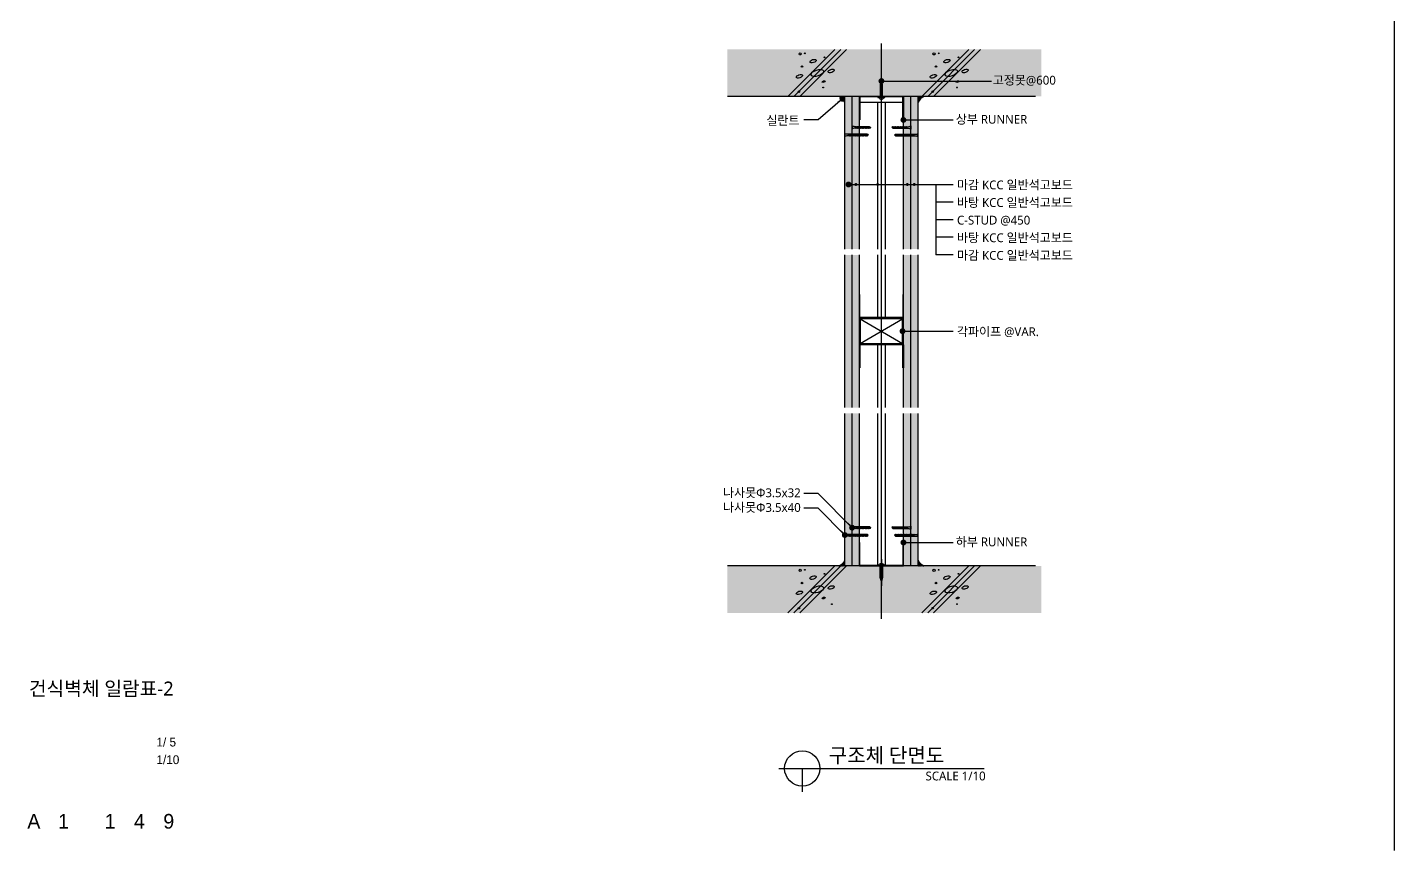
# Model space of a CAD drawing. Header units: millimetres. Extents: x 100 to 12387, y 55 to 2825.
# Drawn here: x 7919 to 10250, y 55 to 1458 of the extents above; entities that cross this region are included whole.
import ezdxf
from ezdxf.enums import TextEntityAlignment as Align

# ---------------------------------------------------------------- set-up
doc = ezdxf.new("R2010")
doc.units = ezdxf.units.MM
doc.header["$LTSCALE"] = 1000
doc.linetypes.add('CCEN', pattern=[35, 30, -2, 1, -2])
doc.linetypes.add('HID', pattern=[2.3, 1.5, -0.8])
for name, color, linetype in [('CEN', 1, 'CCEN'), ('HATCH', 8, 'Continuous'), ('SEALANT', 8, 'Continuous'), ('TEXT', 7, 'Continuous'), ('TEXT-TITLE', 6, 'Continuous'), ('TEXT-기입', 6, 'Continuous'), ('각파이프', 6, 'Continuous'), ('경량철골', 2, 'Continuous'), ('경량철골1', 8, 'Continuous'), ('고정못', 8, 'Continuous'), ('나사못32', 8, 'Continuous'), ('나사못40', 8, 'Continuous'), ('석고보드', 4, 'Continuous'), ('슬라브', 7, 'Continuous'), ('지시선', 1, 'Continuous')]:
    doc.layers.add(name, color=color, linetype=linetype)
doc.styles.add('CGS', font='cgse', dxfattribs={"bigfont": 'cgs'})
doc.styles.add('맑은고딕', font='malgun_0.ttf')
doc.dimstyles.new('kcc', dxfattribs={"dimscale": 5, "dimtxt": 2, "dimasz": 2, "dimexe": 1.5, "dimexo": 2, "dimgap": 0.5, "dimtad": 1, "dimdec": 1, "dimrnd": 1.38778e-17, "dimzin": 12, "dimdsep": 46, "dimtxsty": '맑은고딕', "dimblk": 'DOT', "dimcen": 1, "dimdle": 1, "dimclrd": 1, "dimclre": 1, "dimclrt": 7, "dimazin": 0, "dimtfac": 3, "dimtdec": 1, "dimtix": 1, "dimtmove": 2, "dimatfit": 2, "dimldrblk": 'DOT', "dimfxl": 1, "dimtolj": 1, "dimtzin": 1, "dimlwd": -1, "dimlwe": -1, "dimarcsym": 0})

# ---------------------------------------------------------------- blocks, each defined once
blk = doc.blocks.new('HILTI고정못')
at = {"layer": '고정못'}
blk.add_line((0, 10.6), (0, -34.6), dxfattribs=at)
blk.add_lwpolyline([(-6, 0), (6, 0), (6, 1), (-6, 1)], close=True, dxfattribs=at)
at = {"layer": '고정못', "linetype": 'HID'}
blk.add_lwpolyline([(-2, 0), (-2, -20.6), (0, -27), (2, -20.6), (2, 0)], dxfattribs=at)
at = {"layer": '고정못'}
blk.add_arc((0, -0.2), 4.08, 17.2018, 162.7982, dxfattribs=at)
blk = doc.blocks.new('_Dot')
at = {"color": 0, "linetype": 'ByBlock', "lineweight": -2}
blk.add_line((-0.5, 0), (-1, 0), dxfattribs=at)
at = {"color": 0, "linetype": 'ByBlock', "const_width": 0.5}
blk.add_lwpolyline([(-0.25, 0, 1), (0.25, 0, 1)], format="xyb", close=True, dxfattribs=at)
blk = doc.blocks.new('kcc나사못40')
at = {"layer": '나사못40'}
for p, q in [((1.5, 38.5), (1, 38.2)), ((1, 38.2), (1.5, 37.9)), ((1.5, 37.2), (1, 36.9)), ((1, 36.9), (1.5, 36.6)), ((1.5, 35.9), (1, 35.6)), ((1, 35.6), (1.5, 35.3)), ((1.5, 34.6), (1, 34.3)), ((1, 34.3), (1.5, 34)), ((1.5, 33.3), (1, 33)), ((1, 33), (1.5, 32.7)), ((1.5, 32), (1, 31.7)), ((1, 31.7), (1.5, 31.4)), ((1.5, 30.7), (1, 30.4)), ((1, 30.4), (1.5, 30.1)), ((1.5, 29.4), (1, 29.1)), ((1, 29.1), (1.5, 28.8)), ((1.5, 28.1), (1, 27.8)), ((1, 27.8), (1.5, 27.5)), ((1.5, 26.8), (1, 26.5)), ((1, 26.5), (1.5, 26.2)), ((1.5, 25.5), (1, 25.2)), ((1, 25.2), (1.5, 24.9)), ((1.5, 24.2), (1, 23.9)), ((1, 23.9), (1.5, 23.6)), ((1.5, 38.5), (2.8, 40)), ((1.5, 38.5), (4, 37.9)), ((1.5, 37.9), (4, 37.3)), ((1.5, 37.9), (1.5, 37.2)), ((1.5, 37.9), (4, 37.9)), ((1.5, 37.2), (4, 36.6)), ((1.5, 36.6), (4, 36)), ((1.5, 36.6), (1.5, 35.9)), ((1.5, 36.6), (4, 36.6)), ((1.5, 35.9), (4, 35.3)), ((1.5, 35.3), (4, 34.7)), ((1.5, 35.3), (1.5, 34.6)), ((1.5, 35.3), (4, 35.3)), ((1.5, 34.6), (4, 34)), ((1.5, 34), (1.5, 33.3)), ((1.5, 34), (4, 33.4)), ((1.5, 34), (4, 34)), ((1.5, 33.3), (4, 32.7)), ((1.5, 32.7), (4, 32.1)), ((1.5, 32.7), (1.5, 32)), ((1.5, 32.7), (4, 32.7)), ((1.5, 32), (4, 31.4)), ((1.5, 31.4), (1.5, 30.7)), ((1.5, 31.4), (4, 30.8)), ((1.5, 31.4), (4, 31.4)), ((1.5, 30.7), (4, 30.1)), ((1.5, 30.1), (4, 29.5)), ((1.5, 30.1), (1.5, 29.4)), ((1.5, 30.1), (4, 30.1)), ((1.5, 29.4), (4, 28.8)), ((1.5, 28.8), (1.5, 28.1)), ((1.5, 28.8), (4, 28.2)), ((1.5, 28.8), (4, 28.8)), ((1.5, 28.1), (4, 27.5)), ((1.5, 27.5), (4, 26.9)), ((1.5, 27.5), (1.5, 26.8)), ((1.5, 27.5), (4, 27.5)), ((1.5, 26.8), (4, 26.2)), ((1.5, 26.2), (1.5, 25.5)), ((1.5, 26.2), (4, 25.6)), ((1.5, 26.2), (4, 26.2)), ((1.5, 25.5), (4, 24.9)), ((1.5, 24.9), (4, 24.3)), ((1.5, 24.9), (1.5, 24.2)), ((1.5, 24.9), (4, 24.9)), ((1.5, 24.2), (4, 23.6)), ((1.5, 23.6), (1.5, 22.9)), ((1.5, 23.6), (4, 23)), ((1.5, 23.6), (4, 23.6)), ((4, 38.6), (2.8, 40)), ((4, 38.6), (4, 37.9)), ((4, 37.9), (4.5, 37.6)), ((4.5, 37.6), (4, 37.3)), ((4, 37.3), (4, 36.6)), ((4, 36.6), (4.5, 36.3)), ((4.5, 36.3), (4, 36)), ((4, 36), (4, 35.3)), ((4, 35.3), (4.5, 35)), ((4.5, 35), (4, 34.7)), ((4, 34.7), (4, 34)), ((4, 34), (4.5, 33.7)), ((4.5, 33.7), (4, 33.4)), ((4, 33.4), (4, 32.7)), ((4, 32.7), (4.5, 32.4)), ((4.5, 32.4), (4, 32.1)), ((4, 32.1), (4, 31.4)), ((4, 31.4), (4.5, 31.1)), ((4.5, 31.1), (4, 30.8)), ((4, 30.8), (4, 30.1)), ((4, 30.1), (4.5, 29.8)), ((4.5, 29.8), (4, 29.5)), ((4, 29.5), (4, 28.8)), ((4, 28.8), (4.5, 28.5)), ((4.5, 28.5), (4, 28.2)), ((4, 28.2), (4, 27.5)), ((4, 27.5), (4.5, 27.2)), ((4.5, 27.2), (4, 26.9)), ((4, 26.9), (4, 26.2)), ((4, 26.2), (4.5, 25.9)), ((4.5, 25.9), (4, 25.6)), ((4, 25.6), (4, 24.9)), ((4, 24.9), (4.5, 24.6)), ((4.5, 24.6), (4, 24.3)), ((4, 24.3), (4, 23.6)), ((4, 23.6), (4.5, 23.3)), ((0, 0.4), (5.5, 0.4)), ((0, 0), (0, 0.4)), ((1.5, 22.9), (1, 22.6)), ((1, 22.6), (1.5, 22.3)), ((1.5, 21.6), (1, 21.3)), ((1, 21.3), (1.5, 21)), ((1.5, 20.3), (1, 20)), ((1, 20), (1.5, 19.7)), ((1.5, 19), (1, 18.7)), ((1, 18.7), (1.5, 18.4)), ((1.5, 17.7), (1, 17.4)), ((1, 17.4), (1.5, 17.1)), ((1.5, 16.4), (1, 16.1)), ((1, 16.1), (1.5, 15.8)), ((1.5, 15.1), (1, 14.8)), ((1, 14.8), (1.5, 14.5)), ((1.5, 13.8), (1, 13.5)), ((1, 13.5), (1.5, 13.2)), ((1.5, 12.5), (1, 12.2)), ((1, 12.2), (1.5, 11.9)), ((1.5, 11.2), (1, 10.9)), ((1, 10.9), (1.5, 10.6)), ((1.5, 9.9), (1, 9.6)), ((1, 9.6), (1.5, 9.3)), ((1.5, 8.6), (1, 8.3)), ((1, 8.3), (1.5, 8)), ((1.5, 7.3), (1, 7)), ((1, 7), (1.5, 6.7)), ((1.5, 22.9), (4, 22.3)), ((1.5, 22.3), (4, 21.7)), ((1.5, 22.3), (1.5, 21.6)), ((1.5, 22.3), (4, 22.3)), ((1.5, 21.6), (4, 21)), ((1.5, 21), (1.5, 20.3)), ((1.5, 21), (4, 20.4)), ((1.5, 21), (4, 21)), ((1.5, 20.3), (4, 19.7)), ((1.5, 19.7), (4, 19.1)), ((1.5, 19.7), (1.5, 19)), ((1.5, 19.7), (4, 19.7)), ((1.5, 19), (4, 18.4)), ((1.5, 18.4), (1.5, 17.7)), ((1.5, 18.4), (4, 17.8)), ((1.5, 18.4), (4, 18.4)), ((1.5, 17.7), (4, 17.1)), ((1.5, 17.1), (4, 16.5)), ((1.5, 17.1), (1.5, 16.4)), ((1.5, 17.1), (4, 17.1)), ((1.5, 16.4), (4, 15.8)), ((1.5, 15.8), (1.5, 15.1)), ((1.5, 15.8), (4, 15.2)), ((1.5, 15.8), (4, 15.8)), ((1.5, 15.1), (4, 14.5)), ((1.5, 14.5), (4, 13.9)), ((1.5, 14.5), (1.5, 13.8)), ((1.5, 14.5), (4, 14.5)), ((1.5, 13.8), (4, 13.2)), ((1.5, 13.2), (1.5, 12.5)), ((1.5, 13.2), (4, 12.6)), ((1.5, 13.2), (4, 13.2)), ((1.5, 12.5), (4, 11.9)), ((1.5, 11.9), (4, 11.3)), ((1.5, 11.9), (1.5, 11.2)), ((1.5, 11.9), (4, 11.9)), ((1.5, 11.2), (4, 10.6)), ((1.5, 10.6), (1.5, 9.9)), ((1.5, 10.6), (4, 10)), ((1.5, 10.6), (4, 10.6)), ((1.5, 9.9), (4, 9.3)), ((1.5, 9.3), (4, 8.7)), ((1.5, 9.3), (1.5, 8.6)), ((1.5, 9.3), (4, 9.3)), ((1.5, 8.6), (4, 8)), ((1.5, 8), (1.5, 7.3)), ((1.5, 8), (4, 7.4)), ((1.5, 8), (4, 8)), ((1.5, 7.3), (4, 6.7)), ((1.5, 6.7), (4, 6.1)), ((1.5, 6.7), (4, 6.7)), ((1.5, 6.7), (1.5, 5.4)), ((4.5, 23.3), (4, 23)), ((4, 23), (4, 22.3)), ((4, 22.3), (4.5, 22)), ((4.5, 22), (4, 21.7)), ((4, 21.7), (4, 21)), ((4, 21), (4.5, 20.7)), ((4.5, 20.7), (4, 20.4)), ((4, 20.4), (4, 19.7)), ((4, 19.7), (4.5, 19.4)), ((4.5, 19.4), (4, 19.1)), ((4, 19.1), (4, 18.4)), ((4, 18.4), (4.5, 18.1)), ((4.5, 18.1), (4, 17.8)), ((4, 17.8), (4, 17.1)), ((4, 17.1), (4.5, 16.8)), ((4.5, 16.8), (4, 16.5)), ((4, 16.5), (4, 15.8)), ((4, 15.8), (4.5, 15.5)), ((4.5, 15.5), (4, 15.2)), ((4, 15.2), (4, 14.5)), ((4, 14.5), (4.5, 14.2)), ((4.5, 14.2), (4, 13.9)), ((4, 13.9), (4, 13.2)), ((4, 13.2), (4.5, 12.9)), ((4.5, 12.9), (4, 12.6)), ((4, 12.6), (4, 11.9)), ((4, 11.9), (4.5, 11.6)), ((4.5, 11.6), (4, 11.3)), ((4, 11.3), (4, 10.6)), ((4, 10.6), (4.5, 10.3)), ((4.5, 10.3), (4, 10)), ((4, 10), (4, 9.3)), ((4, 9.3), (4.5, 9)), ((4.5, 9), (4, 8.7)), ((4, 8.7), (4, 8)), ((4, 8), (4.5, 7.7)), ((4.5, 7.7), (4, 7.4)), ((4, 7.4), (4, 6.7)), ((4, 6.7), (4.5, 6.4)), ((4.5, 6.4), (4, 6.1)), ((4, 6.1), (4, 5.4)), ((5.5, 0), (5.5, 0.4)), ((0, 0), (5.5, 0))]:
    blk.add_line(p, q, dxfattribs=at)
at = {"layer": '나사못40', "extrusion": (0, 0, -1)}
blk.add_ellipse((0, 5.4), major_axis=(0, -5), ratio=0.3, start_param=4.712389, end_param=6.283185, dxfattribs=at)
at = {"layer": '나사못40'}
blk.add_ellipse((5.5, 5.4), major_axis=(0, -5), ratio=0.3, start_param=4.712389, end_param=6.283185, dxfattribs=at)
blk = doc.blocks.new('kcc나사못32')
at = {"layer": '나사못32'}
for p, q in [((1.5, 29.9), (1, 29.6)), ((1, 29.6), (1.5, 29.3)), ((1.5, 28.6), (1, 28.3)), ((1, 28.3), (1.5, 28)), ((1.5, 27.3), (1, 27)), ((1, 27), (1.5, 26.7)), ((1.5, 26), (1, 25.7)), ((1, 25.7), (1.5, 25.4)), ((1.5, 24.7), (1, 24.4)), ((1, 24.4), (1.5, 24.1)), ((1.5, 23.4), (1, 23.1)), ((1.5, 30.6), (2.8, 32)), ((1.5, 30.6), (1.5, 29.9)), ((4, 30.5), (1.5, 29.9)), ((4, 29.9), (1.5, 29.9)), ((4, 29.9), (1.5, 29.3)), ((1.5, 29.3), (1.5, 28.6)), ((4, 29.2), (1.5, 28.6)), ((4, 28.6), (1.5, 28.6)), ((4, 28.6), (1.5, 28)), ((1.5, 28), (1.5, 27.3)), ((4, 27.9), (1.5, 27.3)), ((4, 27.3), (1.5, 27.3)), ((4, 27.3), (1.5, 26.7)), ((1.5, 26.7), (1.5, 26)), ((4, 26.6), (1.5, 26)), ((4, 26), (1.5, 26)), ((4, 26), (1.5, 25.4)), ((1.5, 25.4), (1.5, 24.7)), ((4, 25.3), (1.5, 24.7)), ((4, 24.7), (1.5, 24.7)), ((4, 24.7), (1.5, 24.1)), ((1.5, 24.1), (1.5, 23.4)), ((4, 24), (1.5, 23.4)), ((4, 23.4), (1.5, 23.4)), ((4, 23.4), (1.5, 22.8)), ((4, 30.5), (2.8, 32)), ((4, 30.5), (4.5, 30.2)), ((4.5, 30.2), (4, 29.9)), ((4, 29.9), (4, 29.2)), ((4, 29.2), (4.5, 28.9)), ((4.5, 28.9), (4, 28.6)), ((4, 28.6), (4, 27.9)), ((4, 27.9), (4.5, 27.6)), ((4.5, 27.6), (4, 27.3)), ((4, 27.3), (4, 26.6)), ((4, 26.6), (4.5, 26.3)), ((4.5, 26.3), (4, 26)), ((4, 26), (4, 25.3)), ((4, 25.3), (4.5, 25)), ((4.5, 25), (4, 24.7)), ((4, 24.7), (4, 24)), ((4, 24), (4.5, 23.7)), ((4.5, 23.7), (4, 23.4)), ((4, 23.4), (4, 22.7)), ((0, 0), (0, 0.4)), ((5.5, 0.4), (0, 0.4)), ((1, 23.1), (1.5, 22.8)), ((1.5, 22.1), (1, 21.8)), ((1, 21.8), (1.5, 21.5)), ((1.5, 20.8), (1, 20.5)), ((1, 20.5), (1.5, 20.2)), ((1.5, 19.5), (1, 19.2)), ((1, 19.2), (1.5, 18.9)), ((1.5, 18.2), (1, 17.9)), ((1, 17.9), (1.5, 17.6)), ((1.5, 16.9), (1, 16.6)), ((1, 16.6), (1.5, 16.3)), ((1.5, 15.6), (1, 15.3)), ((1, 15.3), (1.5, 15)), ((1.5, 14.3), (1, 14)), ((1, 14), (1.5, 13.7)), ((1.5, 13), (1, 12.7)), ((1, 12.7), (1.5, 12.4)), ((1.5, 11.7), (1, 11.4)), ((1, 11.4), (1.5, 11.1)), ((1.5, 10.4), (1, 10.1)), ((1, 10.1), (1.5, 9.8)), ((1.5, 9.1), (1, 8.8)), ((1, 8.8), (1.5, 8.5)), ((1.5, 7.8), (1, 7.5)), ((1, 7.5), (1.5, 7.2)), ((1.5, 6.5), (1, 6.2)), ((1, 6.2), (1.5, 5.9)), ((1.5, 22.8), (1.5, 22.1)), ((4, 22.7), (1.5, 22.1)), ((4, 22.1), (1.5, 22.1)), ((4, 22.1), (1.5, 21.5)), ((1.5, 21.5), (1.5, 20.8)), ((4, 21.4), (1.5, 20.8)), ((4, 20.8), (1.5, 20.8)), ((4, 20.8), (1.5, 20.2)), ((1.5, 20.2), (1.5, 19.5)), ((4, 20.1), (1.5, 19.5)), ((4, 19.5), (1.5, 19.5)), ((4, 19.5), (1.5, 18.9)), ((1.5, 18.9), (1.5, 18.2)), ((4, 18.8), (1.5, 18.2)), ((4, 18.2), (1.5, 18.2)), ((4, 18.2), (1.5, 17.6)), ((1.5, 17.6), (1.5, 16.9)), ((4, 17.5), (1.5, 16.9)), ((4, 16.9), (1.5, 16.9)), ((4, 16.9), (1.5, 16.3)), ((1.5, 16.3), (1.5, 15.6)), ((4, 16.2), (1.5, 15.6)), ((4, 15.6), (1.5, 15.6)), ((4, 15.6), (1.5, 15)), ((1.5, 15), (1.5, 14.3)), ((4, 14.9), (1.5, 14.3)), ((4, 14.3), (1.5, 14.3)), ((4, 14.3), (1.5, 13.7)), ((1.5, 13.7), (1.5, 13)), ((4, 13.6), (1.5, 13)), ((4, 13), (1.5, 13)), ((4, 13), (1.5, 12.4)), ((1.5, 12.4), (1.5, 11.7)), ((4, 12.3), (1.5, 11.7)), ((4, 11.7), (1.5, 11.7)), ((4, 11.7), (1.5, 11.1)), ((1.5, 11.1), (1.5, 10.4)), ((4, 11), (1.5, 10.4)), ((4, 10.4), (1.5, 10.4)), ((4, 10.4), (1.5, 9.8)), ((1.5, 9.8), (1.5, 9.1)), ((4, 9.7), (1.5, 9.1)), ((4, 9.1), (1.5, 9.1)), ((4, 9.1), (1.5, 8.5)), ((1.5, 8.5), (1.5, 7.8)), ((4, 8.4), (1.5, 7.8)), ((4, 7.8), (1.5, 7.8)), ((4, 7.8), (1.5, 7.2)), ((1.5, 7.2), (1.5, 6.5)), ((4, 7.1), (1.5, 6.5)), ((4, 6.5), (1.5, 6.5)), ((4, 6.5), (1.5, 5.9)), ((1.5, 5.9), (1.5, 5.4)), ((4, 22.7), (4.5, 22.4)), ((4.5, 22.4), (4, 22.1)), ((4, 22.1), (4, 21.4)), ((4, 21.4), (4.5, 21.1)), ((4.5, 21.1), (4, 20.8)), ((4, 20.8), (4, 20.1)), ((4, 20.1), (4.5, 19.8)), ((4.5, 19.8), (4, 19.5)), ((4, 19.5), (4, 18.8)), ((4, 18.8), (4.5, 18.5)), ((4.5, 18.5), (4, 18.2)), ((4, 18.2), (4, 17.5)), ((4, 17.5), (4.5, 17.2)), ((4.5, 17.2), (4, 16.9)), ((4, 16.9), (4, 16.2)), ((4, 16.2), (4.5, 15.9)), ((4.5, 15.9), (4, 15.6)), ((4, 15.6), (4, 14.9)), ((4, 14.9), (4.5, 14.6)), ((4.5, 14.6), (4, 14.3)), ((4, 14.3), (4, 13.6)), ((4, 13.6), (4.5, 13.3)), ((4.5, 13.3), (4, 13)), ((4, 13), (4, 12.3)), ((4, 12.3), (4.5, 12)), ((4.5, 12), (4, 11.7)), ((4, 11.7), (4, 11)), ((4, 11), (4.5, 10.7)), ((4.5, 10.7), (4, 10.4)), ((4, 10.4), (4, 9.7)), ((4, 9.7), (4.5, 9.4)), ((4.5, 9.4), (4, 9.1)), ((4, 9.1), (4, 8.4)), ((4, 8.4), (4.5, 8.1)), ((4.5, 8.1), (4, 7.8)), ((4, 7.8), (4, 7.1)), ((4, 7.1), (4.5, 6.8)), ((4.5, 6.8), (4, 6.5)), ((4, 6.5), (4, 5.4)), ((5.5, 0), (5.5, 0.4)), ((5.5, 0), (0, 0))]:
    blk.add_line(p, q, dxfattribs=at)
at = {"layer": '나사못32', "extrusion": (0, 0, -1)}
blk.add_ellipse((0, 5.4), major_axis=(0, 5), ratio=0.3, start_param=1.570796, end_param=3.141593, dxfattribs=at)
at = {"layer": '나사못32'}
blk.add_ellipse((5.5, 5.4), major_axis=(0, 5), ratio=0.3, start_param=1.570796, end_param=3.141593, dxfattribs=at)

msp = doc.modelspace()

# ---------------------------------------------------------------- hatches: boundary and pattern name
at = {"layer": 'HATCH'}
h = msp.add_hatch(dxfattribs=at)
h.set_pattern_fill('AR-CONC', color=256, scale=0.1)
h.set_pattern_definition([(50, (9375, 1380), (18.2185, -1.5939), [1.905, -20.955]), (355, (9375, 1380), (-3.5243, 19.1057), [1.524, -16.7641]), (100.4514, (9376.518, 1379.867), (14.6941, 17.5118), [1.619, -17.809]), (46.184, (9375, 1385.08), (27.1079, -4.2042), [2.8575, -31.4325]), (96.636, (9377.26, 1384.73), (23.7404, 24.7426), [2.4285, -26.7136]), (351.184, (9375, 1385.08), (23.7404, 24.7426), [2.286, -25.146]), (21, (9377.54, 1383.81), (15.1614, -10.2265), [1.905, -20.955]), (326, (9377.54, 1383.81), (6.1802, 18.4188), [1.524, -16.764]), (71.4514, (9378.803, 1382.958), (21.3416, 8.1923), [1.619, -17.809]), (37.5, (9375, 1380), (0.30886, 8.4555), [0, -16.5608, 0, -17.018, 0, -16.8275]), (7.5, (9375, 1380), (6.68197, 10.01806), [0, -9.7028, 0, -16.1798, 0, -6.4135]), (327.5, (9369.336, 1380), (13.55906, -0.57287), [0, -6.35, 0, -19.812, 0, -26.289]), (317.5, (9366.796, 1380), (14.8129, 2.54265), [0, -8.255, 0, -13.1572, 0, -18.669])])
h.paths.add_polyline_path([(9647.5, 1340), (9647.5, 1420), (9112.5, 1420), (9112.5, 1340)])
h = msp.add_hatch(dxfattribs=at)
h.set_pattern_fill('AR-SAND', color=256, scale=0.2, style=0)
h.set_pattern_definition([(37.5, (4767.99, -17106.551), (-0.3200063, 9.7882647), [0, -7.7216, 0, -8.636, 0, -8.255]), (7.5, (4767.99, -17106.551), (8.990466, 14.336502), [0, -4.1656, 0, -6.9596, 0, -2.667]), (327.5, (4761.742, -17106.551), (15.8198474, 0.0287437), [0, -2.54, 0, -9.144, 0, -11.938]), (317.5, (4761.742, -17106.551), (15.271129, 4.458586), [0, -1.27, 0, -5.9944, 0, -6.858])])
h.paths.add_polyline_path([(9312.5, 1080), (9325, 1080), (9325, 1340), (9312.5, 1340)])
h.paths.add_polyline_path([(9325, 800), (9312.5, 800), (9312.5, 540), (9325, 540)])
h.paths.add_polyline_path([(9312.5, 810), (9325, 810), (9325, 1070), (9312.5, 1070)])
h = msp.add_hatch(dxfattribs=at)
h.set_pattern_fill('AR-SAND', color=256, scale=0.2, style=0)
h.set_pattern_definition([(37.5, (4780.49, -17106.551), (-0.3200063, 9.7882647), [0, -7.7216, 0, -8.636, 0, -8.255]), (7.5, (4780.49, -17106.551), (8.990466, 14.336502), [0, -4.1656, 0, -6.9596, 0, -2.667]), (327.5, (4774.242, -17106.551), (15.8198474, 0.0287437), [0, -2.54, 0, -9.144, 0, -11.938]), (317.5, (4774.242, -17106.551), (15.271129, 4.458586), [0, -1.27, 0, -5.9944, 0, -6.858])])
h.paths.add_polyline_path([(9325, 1080), (9337.5, 1080), (9337.5, 1340), (9325, 1340)])
h.paths.add_polyline_path([(9337.5, 800), (9325, 800), (9325, 540), (9337.5, 540)])
h.paths.add_polyline_path([(9325, 810), (9337.5, 810), (9337.5, 1070), (9325, 1070)])
h = msp.add_hatch(dxfattribs=at)
h.set_pattern_fill('AR-SAND', color=256, scale=0.2, style=0)
h.set_pattern_definition([(37.5, (4867.99, -17106.551), (-0.3200063, 9.7882647), [0, -7.7216, 0, -8.636, 0, -8.255]), (7.5, (4867.99, -17106.551), (8.990466, 14.336502), [0, -4.1656, 0, -6.9596, 0, -2.667]), (327.5, (4861.742, -17106.551), (15.8198474, 0.0287437), [0, -2.54, 0, -9.144, 0, -11.938]), (317.5, (4861.742, -17106.551), (15.271129, 4.458586), [0, -1.27, 0, -5.9944, 0, -6.858])])
h.paths.add_polyline_path([(9412.5, 1080), (9425, 1080), (9425, 1340), (9412.5, 1340)])
h.paths.add_polyline_path([(9425, 800), (9412.5, 800), (9412.5, 540), (9425, 540)])
h.paths.add_polyline_path([(9412.5, 810), (9425, 810), (9425, 1070), (9412.5, 1070)])
h = msp.add_hatch(dxfattribs=at)
h.set_pattern_fill('AR-SAND', color=256, scale=0.2, style=0)
h.set_pattern_definition([(37.5, (4880.49, -17106.551), (-0.3200063, 9.7882647), [0, -7.7216, 0, -8.636, 0, -8.255]), (7.5, (4880.49, -17106.551), (8.990466, 14.336502), [0, -4.1656, 0, -6.9596, 0, -2.667]), (327.5, (4874.242, -17106.551), (15.8198474, 0.0287437), [0, -2.54, 0, -9.144, 0, -11.938]), (317.5, (4874.242, -17106.551), (15.271129, 4.458586), [0, -1.27, 0, -5.9944, 0, -6.858])])
h.paths.add_polyline_path([(9425, 1080), (9437.5, 1080), (9437.5, 1340), (9425, 1340)])
h.paths.add_polyline_path([(9437.5, 800), (9425, 800), (9425, 540), (9437.5, 540)])
h.paths.add_polyline_path([(9425, 810), (9437.5, 810), (9437.5, 1070), (9425, 1070)])
h = msp.add_hatch(dxfattribs=at)
h.set_pattern_fill('AR-CONC', color=256, scale=0.1)
h.set_pattern_definition([(50, (9375, 500), (18.2185, -1.5939), [1.905, -20.955]), (355, (9375, 500), (-3.5243, 19.1057), [1.524, -16.7641]), (100.4514, (9376.518, 499.867), (14.6941, 17.5118), [1.619, -17.809]), (46.184, (9375, 505.08), (27.1079, -4.2042), [2.8575, -31.4325]), (96.636, (9377.26, 504.73), (23.7404, 24.7426), [2.4285, -26.7136]), (351.184, (9375, 505.08), (23.7404, 24.7426), [2.286, -25.146]), (21, (9377.54, 503.81), (15.1614, -10.2265), [1.905, -20.955]), (326, (9377.54, 503.81), (6.1802, 18.4188), [1.524, -16.764]), (71.4514, (9378.803, 502.958), (21.3416, 8.1923), [1.619, -17.809]), (37.5, (9375, 500), (0.30886, 8.4555), [0, -16.5608, 0, -17.018, 0, -16.8275]), (7.5, (9375, 500), (6.68197, 10.01806), [0, -9.7028, 0, -16.1798, 0, -6.4135]), (327.5, (9369.336, 500), (13.55906, -0.57287), [0, -6.35, 0, -19.812, 0, -26.289]), (317.5, (9366.796, 500), (14.8129, 2.54265), [0, -8.255, 0, -13.1572, 0, -18.669])])
h.paths.add_polyline_path([(9112.5, 540), (9112.5, 460), (9647.5, 460), (9647.5, 540)])
at = {"layer": 'SEALANT'}
h = msp.add_hatch(dxfattribs=at)
h.set_pattern_fill('ANSI31', color=256, scale=0.1, style=0)
h.set_pattern_definition([(45, (4415.5645, -16812.71016), (-0.224506403, 0.224506403), [])])
h.paths.add_polyline_path([(9312.5, 1340), (9302.5, 1340, -0.2001382), (9312.5, 1330.11)])
h = msp.add_hatch(dxfattribs=at)
h.set_pattern_fill('ANSI31', color=256, scale=0.1, style=0)
h.set_pattern_definition([(135, (14334.4355, -16812.71016), (0.224506403, 0.224506403), [])])
h.paths.add_polyline_path([(9437.5, 1340), (9447.5, 1340, 0.2001382), (9437.5, 1330.11)])
h = msp.add_hatch(dxfattribs=at)
h.set_pattern_fill('ANSI31', color=256, scale=0.1, style=0)
h.set_pattern_definition([(315, (4415.5645, 18692.71016), (-0.224506403, -0.224506403), [])])
h.paths.add_polyline_path([(9312.5, 540), (9302.5, 540, 0.2001382), (9312.5, 549.89)])
h = msp.add_hatch(dxfattribs=at)
h.set_pattern_fill('ANSI31', color=256, scale=0.1, style=0)
h.set_pattern_definition([(225, (14334.4355, 18692.71016), (0.224506403, -0.224506403), [])])
h.paths.add_polyline_path([(9437.5, 540), (9447.5, 540, -0.2001382), (9437.5, 549.89)])

# ---------------------------------------------------------------- linework, layer by layer
msp.add_line((10250, 55), (10250, 2825))
at = {"layer": 'CEN', "ltscale": 0.1}
msp.add_line((9375, 450), (9375, 1430), dxfattribs=at)
at = {"layer": 'HATCH'}
for centre, radius in [((9236.52, 1412.51), 1.89), ((9244.33, 1413.4), 0.63), ((9278.08, 1406.68), 0.63), ((9464.79, 1412.51), 1.89), ((9472.61, 1413.4), 0.63), ((9506.36, 1406.68), 0.63), ((9239.67, 1390.95), 1.26), ((9467.94, 1390.95), 1.26), ((9275.56, 1355.08), 0.629), ((9503.84, 1355.08), 0.629), ((9234.26, 1348.15), 1.26), ((9462.53, 1348.15), 1.26), ((9236.52, 532.51), 1.89), ((9244.33, 533.4), 0.63), ((9278.08, 526.68), 0.63), ((9464.79, 532.51), 1.89), ((9472.61, 533.4), 0.63), ((9506.36, 526.68), 0.63), ((9239.67, 510.95), 1.26), ((9467.94, 510.95), 1.26), ((9234.26, 468.15), 1.26), ((9290.56, 475.08), 0.629), ((9462.53, 468.15), 1.26), ((9503.84, 475.08), 0.629)]:
    msp.add_circle(centre, radius, dxfattribs=at)
for centre, major_axis in [((9258.42, 1400.19), (-5.27, -1.71)), ((9486.7, 1400.19), (-5.27, -1.71)), ((9235.17, 1374.3), (-5.27, -1.71)), ((9265.69, 1380), (-10.53, -3.43)), ((9289.42, 1383.4), (-5.27, -1.71)), ((9463.45, 1374.3), (-5.27, -1.71)), ((9493.97, 1380), (-10.53, -3.43)), ((9517.7, 1383.4), (-5.27, -1.71)), ((9276.66, 1365.37), (-2.63, -0.86)), ((9504.93, 1365.37), (-2.63, -0.86)), ((9258.42, 520.19), (-5.27, -1.71)), ((9486.7, 520.19), (-5.27, -1.71)), ((9235.17, 494.3), (-5.27, -1.71)), ((9265.69, 500), (-10.53, -3.43)), ((9289.42, 503.4), (-5.27, -1.71)), ((9463.45, 494.3), (-5.27, -1.71)), ((9493.97, 500), (-10.53, -3.43)), ((9517.7, 503.4), (-5.27, -1.71)), ((9276.66, 485.37), (-2.63, -0.86)), ((9504.93, 485.37), (-2.63, -0.86))]:
    msp.add_ellipse(centre, major_axis=major_axis, ratio=0.4770727, dxfattribs=at)
at = {"layer": 'SEALANT'}
for centre, start, end in [((9295.64, 1323.06), 22.6698, 67.93998), ((9454.36, 1323.06), 112.06002, 157.3302), ((9295.64, 556.94), 292.06002, 337.3302), ((9454.36, 556.94), 202.6698, 247.93998)]:
    msp.add_arc(centre, 18.28, start, end, dxfattribs=at)
at = {"layer": 'TEXT'}
for p, q in [((9200, 195), (9550, 195)), ((9240, 195), (9240, 155))]:
    msp.add_line(p, q, dxfattribs=at)
msp.add_circle((9240, 195), 30, dxfattribs=at)
at = {"layer": '각파이프'}
for p, q in [((9339, 961), (9411, 919)), ((9339, 919), (9411, 961))]:
    msp.add_line(p, q, dxfattribs=at)
for points in [[(9337.5, 917.5), (9412.5, 917.5), (9412.5, 962.5), (9337.5, 962.5)], [(9339, 919), (9411, 919), (9411, 961), (9339, 961)]]:
    msp.add_lwpolyline(points, close=True, dxfattribs=at)
at = {"layer": '경량철골'}
for points in [[(9412.5, 1300), (9411.7, 1300), (9411.7, 1338.93, 0.4142136), (9411.43, 1339.2), (9338.57, 1339.2, 0.4142136), (9338.3, 1338.93), (9338.3, 1300), (9337.5, 1300), (9337.5, 1339.2, -0.4142136), (9338.3, 1340), (9411.7, 1340, -0.4142136), (9412.5, 1339.2)], [(9412.5, 1002.5), (9411.7, 1002.5), (9411.7, 963.57, -0.4142136), (9411.43, 963.3), (9338.57, 963.3, -0.4142136), (9338.3, 963.57), (9338.3, 1002.5), (9337.5, 1002.5), (9337.5, 963.3, 0.4142136), (9338.3, 962.5), (9411.7, 962.5, 0.4142136), (9412.5, 963.3)], [(9412.5, 877.5), (9411.7, 877.5), (9411.7, 916.43, 0.4142136), (9411.43, 916.7), (9338.57, 916.7, 0.4142136), (9338.3, 916.43), (9338.3, 877.5), (9337.5, 877.5), (9337.5, 916.7, -0.4142136), (9338.3, 917.5), (9411.7, 917.5, -0.4142136), (9412.5, 916.7)], [(9412.5, 580), (9411.7, 580), (9411.7, 541.07, -0.4142136), (9411.43, 540.8), (9338.57, 540.8, -0.4142136), (9338.3, 541.07), (9338.3, 580), (9337.5, 580), (9337.5, 540.8, 0.4142136), (9338.3, 540), (9411.7, 540, 0.4142136), (9412.5, 540.8)]]:
    msp.add_lwpolyline(points, format="xyb", close=True, dxfattribs=at)
at = {"layer": '경량철골1'}
for p, q in [((9338.3, 1330), (9411.7, 1330)), ((9368.5, 1330), (9368.5, 1080)), ((9381.5, 1330), (9381.5, 1080)), ((9368.5, 1070), (9368.5, 963.3)), ((9381.5, 1070), (9381.5, 963.3)), ((9368.5, 916.7), (9368.5, 810)), ((9381.5, 916.7), (9381.5, 810)), ((9368.5, 800), (9368.5, 540.8)), ((9381.5, 800), (9381.5, 540.8))]:
    msp.add_line(p, q, dxfattribs=at)
at = {"layer": '석고보드'}
for p, q in [((9312.5, 1080), (9312.5, 1340)), ((9325, 1080), (9325, 1340)), ((9337.5, 1080), (9337.5, 1340)), ((9412.5, 1080), (9412.5, 1340)), ((9425, 1080), (9425, 1340)), ((9437.5, 1080), (9437.5, 1340)), ((9312.5, 810), (9312.5, 1070)), ((9325, 810), (9325, 1070)), ((9337.5, 810), (9337.5, 1070)), ((9412.5, 810), (9412.5, 1070)), ((9425, 810), (9425, 1070)), ((9437.5, 810), (9437.5, 1070)), ((9312.5, 540), (9312.5, 800)), ((9325, 540), (9325, 800)), ((9337.5, 540), (9337.5, 800)), ((9412.5, 540), (9412.5, 800)), ((9425, 540), (9425, 800)), ((9437.5, 540), (9437.5, 800))]:
    msp.add_line(p, q, dxfattribs=at)
at = {"layer": '슬라브', "color": 1}
for p, q in [((9215.69, 1340), (9295.69, 1420)), ((9235.69, 1340), (9315.69, 1420)), ((9443.97, 1340), (9523.97, 1420)), ((9463.97, 1340), (9543.97, 1420)), ((9215.69, 460), (9295.69, 540)), ((9235.69, 460), (9315.69, 540)), ((9443.97, 460), (9523.97, 540)), ((9463.97, 460), (9543.97, 540))]:
    msp.add_line(p, q, dxfattribs=at)
at = {"layer": '슬라브', "color": 7}
for p, q in [((9225.69, 1340), (9305.69, 1420)), ((9453.97, 1340), (9533.97, 1420)), ((9225.69, 460), (9305.69, 540)), ((9453.97, 460), (9533.97, 540))]:
    msp.add_line(p, q, dxfattribs=at)
at = {"layer": '슬라브'}
for p, q in [((9637.5, 1340), (9112.5, 1340)), ((9637.5, 540), (9112.5, 540))]:
    msp.add_line(p, q, dxfattribs=at)
at = {"layer": '지시선'}
for p, q in [((9467.5, 1190), (9467.5, 1070)), ((9497.5, 1160), (9467.5, 1160)), ((9497.5, 1130), (9467.5, 1130)), ((9497.5, 1100), (9467.5, 1100)), ((9497.5, 1070), (9467.5, 1070))]:
    msp.add_line(p, q, dxfattribs=at)
at = {"layer": '지시선', "const_width": 2.5}
for points in [[(9330.2, 1190, 1), (9332.7, 1190, 1)], [(9367.25, 1190, 1), (9369.75, 1190, 1)], [(9418.04, 1190, 1), (9420.54, 1190, 1)], [(9429.63, 1190, 1), (9432.13, 1190, 1)]]:
    msp.add_lwpolyline(points, format="xyb", close=True, dxfattribs=at)

# ---------------------------------------------------------------- block references
at = {"layer": '고정못', "rotation": 180}
msp.add_blockref('HILTI고정못', (9375, 1339.2), dxfattribs=at)
at = {"layer": '고정못', "xscale": -1}
msp.add_blockref('HILTI고정못', (9375, 540.8), dxfattribs=at)
at = {"layer": '나사못32', "xscale": -1, "rotation": 270}
for p in [(9325, 1284.5), (9325, 602.48)]:
    msp.add_blockref('kcc나사못32', p, dxfattribs=at)
at = {"layer": '나사못32', "rotation": 90.00000000000001}
for p in [(9425, 1284.5), (9425, 602.48)]:
    msp.add_blockref('kcc나사못32', p, dxfattribs=at)
at = {"layer": '나사못40', "xscale": -1, "rotation": 269.9999999997916}
for p in [(9312.5, 1271.5), (9312.5, 589.48)]:
    msp.add_blockref('kcc나사못40', p, dxfattribs=at)
at = {"layer": '나사못40', "extrusion": (0, 0, -1), "xscale": -1, "zscale": -1, "rotation": 270.0000000002084}
for p in [(-9437.5, 1271.5), (-9437.5, 589.48)]:
    msp.add_blockref('kcc나사못40', p, dxfattribs=at)

# ---------------------------------------------------------------- texts
at = {"layer": 'TEXT', "style": '맑은고딕'}
for s, p in [('고정못@600', (9564.85, 1360.14)), ('상부 RUNNER', (9501.85, 1293.55)), ('하부 RUNNER', (9501.85, 573.55))]:
    msp.add_text(s, height=15, rotation=360, dxfattribs=at).set_placement(p)
for s, p in [('실란트', (9235.3, 1291.62)), ('나사못Φ3.5x32', (9237.49, 657.22)), ('나사못Φ3.5x40', (9237.49, 632.22))]:
    msp.add_text(s, height=15, rotation=360, dxfattribs=at).set_placement(p, align=Align.RIGHT)
for s, height, p in [('마감 KCC 일반석고보드', 15, (9503.83, 1181.72)), ('바탕 KCC 일반석고보드', 15, (9503.83, 1151.72)), ('C-STUD @450', 15, (9503.83, 1121.72)), ('바탕 KCC 일반석고보드', 15, (9503.83, 1091.72)), ('마감 KCC 일반석고보드', 15, (9503.83, 1061.72)), ('각파이프 @VAR.', 15, (9503.83, 931.72)), ('구조체 단면도', 25, (9285.33, 204.92))]:
    msp.add_text(s, height=height, dxfattribs=at).set_placement(p)
msp.add_text('SCALE 1/10', height=15, dxfattribs=at).set_placement((9552.71, 174.67), align=Align.RIGHT)
at = {"layer": 'TEXT-TITLE', "linetype": 'ByBlock', "style": '맑은고딕'}
msp.add_text('건식벽체 일람표-2', height=24, dxfattribs=at).set_placement((8045, 319.06), align=Align.CENTER)
at = {"layer": 'TEXT-기입', "style": 'CGS'}
for s, p in [('1/ 5', (8139.01, 227.95)), ('1/10', (8139.01, 197.95))]:
    msp.add_text(s, height=15, dxfattribs=at).set_placement(p, align=Align.BOTTOM_LEFT)
for s, p in [('A', (7930, 105)), ('1', (7980.63, 105)), ('1', (8060, 105)), ('4', (8110, 105)), ('9', (8160, 105))]:
    msp.add_text(s, height=25, dxfattribs=at).set_placement(p, align=Align.MIDDLE_CENTER)

# ---------------------------------------------------------------- leaders
at = {"layer": '지시선'}
for points in [[(9375, 1366.2), (9562.5, 1366.2)], [(9308.49, 1336.05), (9266.9, 1300), (9242.9, 1300)], [(9412.5, 1300), (9497.5, 1300)], [(9319.01, 1190), (9497.5, 1190)], [(9411, 940), (9497.5, 940)], [(9325, 605.23), (9266.9, 663.35), (9242.9, 663.35)], [(9312.5, 592.75), (9266.9, 638.35), (9242.9, 638.35)], [(9412.5, 580), (9497.5, 580)]]:
    msp.add_leader(points, dimstyle='kcc', override={"dimgap": 0.5, "dimtad": 0}, dxfattribs=at)

doc.saveas('drawing.dxf')
